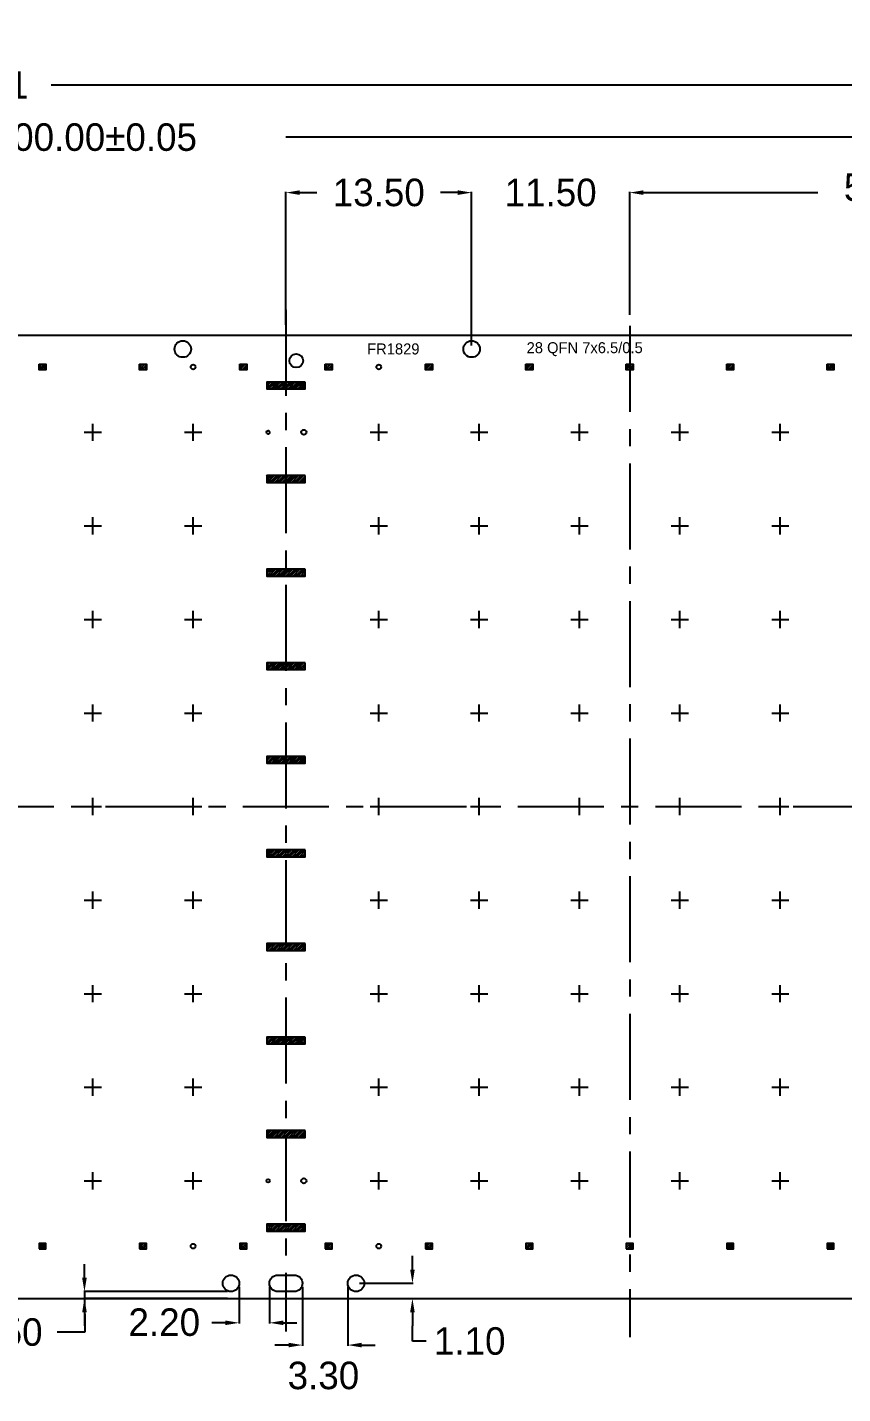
# Model space of a CAD drawing. Extents: x -371 to -96, y -307 to -115.
# Drawn here: x -216.9 to -157.6, y -214.3 to -115 of the extents above; entities that cross this region are included whole.
import ezdxf

# ---------------------------------------------------------------- set-up
doc = ezdxf.new("R2010")
doc.units = 0
doc.header["$LTSCALE"] = 5
doc.header["$MEASUREMENT"] = 0
doc.linetypes.add('CENTER', pattern=[2, 1.25, -0.25, 0.25, -0.25])
doc.layers.get('0').update_dxf_attribs({"linetype": 'CONTINUOUS'})
doc.layers.get('DEFPOINTS').update_dxf_attribs({"linetype": 'CONTINUOUS'})
for name, color, linetype in [('CENTER', 1, 'CENTER'), ('DIM', 3, 'CONTINUOUS'), ('half_bottom', 4, 'CONTINUOUS')]:
    doc.layers.add(name, color=color, linetype=linetype)
doc.dimstyles.get("Standard").update_dxf_attribs({"dimtxt": 0.3, "dimasz": 0.2, "dimexe": 0.05, "dimexo": 0.15, "dimgap": 0.05, "dimtad": 0, "dimtoh": 1, "dimdec": 3, "dimdsep": 46, "dimtxsty": 'STANDARD', "dimcen": 0.5, "dimadec": 0, "dimazin": 0, "dimtfac": 1, "dimtdec": 3, "dimtofl": 0, "dimtmove": 0, "dimatfit": 3, "dimfxl": 1, "dimtolj": 1, "dimtzin": 0, "dimarcsym": 0})
pattern_1 = [(45, (-139.00428, -325.05606), (-0.08838835, 0.08838835), [])]
pattern_2 = [(45, (-131.70428, -325.05606), (-0.08838835, 0.08838835), [])]
pattern_3 = [(45, (-124.40428, -325.05606), (-0.08838835, 0.08838835), [])]
pattern_4 = [(45, (-118.20428, -325.05606), (-0.08838835, 0.08838835), [])]
pattern_5 = [(45, (-110.90428, -325.05606), (-0.08838835, 0.08838835), [])]
pattern_6 = [(45, (-103.60428, -325.05606), (-0.08838835, 0.08838835), [])]
pattern_7 = [(45, (-96.30428, -325.05606), (-0.08838835, 0.08838835), [])]
pattern_8 = [(45, (-89.00428, -325.05606), (-0.08838835, 0.08838835), [])]
pattern_9 = [(45, (-81.70428, -325.05606), (-0.08838835, 0.08838835), [])]

# ---------------------------------------------------------------- blocks, each defined once
blk = doc.blocks.new('*D14')
at = {"layer": 'DEFPOINTS', "color": 0, "linetype": 'Continuous', "transparency": 16777216}
for p in [(-138.476, 295.117), (-138.476, 275.937), (111.524, 275.939)]:
    blk.add_point(p, dxfattribs=at)
at = {"layer": 'DIM', "color": 0, "linetype": 'Continuous', "lineweight": -2, "transparency": 16777216}
for p, q in [((-138.476, 276.187), (-138.476, 295.167)), ((-137.476, 295.117), (-21.809, 295.117)), ((110.524, 295.117), (-5.142, 295.117)), ((111.524, 276.189), (111.524, 295.167))]:
    blk.add_line(p, q, dxfattribs=at)
at = {"layer": 'DIM', "color": 0, "linetype": 'Continuous', "transparency": 16777216}
for points in [[(-137.476, 295.284), (-137.476, 294.951), (-138.476, 295.117)], [(110.524, 295.284), (110.524, 294.951), (111.524, 295.117)]]:
    blk.add_solid(points, dxfattribs=at)
at = {"layer": 'DIM', "color": 0, "linetype": 'Continuous', "transparency": 16777216, "insert": (-13.476, 295.117), "char_height": 2, "attachment_point": 5}
blk.add_mtext('\\A1;250.00%%p0.1', dxfattribs=at)
blk = doc.blocks.new('*D24')
at = {"layer": 'DEFPOINTS', "color": 0, "linetype": 'Continuous', "transparency": 16777216}
for p in [(36.924, 287.309), (36.924, 278.177), (25.424, 275.937)]:
    blk.add_point(p, dxfattribs=at)
at = {"layer": 'DIM', "color": 0, "linetype": 'Continuous', "lineweight": -2, "transparency": 16777216}
for p, q in [((24.424, 287.309), (23.424, 287.309)), ((25.424, 276.187), (25.424, 287.359)), ((36.924, 278.427), (36.924, 287.359)), ((37.924, 287.309), (38.924, 287.309))]:
    blk.add_line(p, q, dxfattribs=at)
at = {"layer": 'DIM', "color": 0, "linetype": 'Continuous', "transparency": 16777216}
for points in [[(24.424, 287.476), (24.424, 287.142), (25.424, 287.309)], [(37.924, 287.476), (37.924, 287.142), (36.924, 287.309)]]:
    blk.add_solid(points, dxfattribs=at)
at = {"layer": 'DIM', "color": 0, "linetype": 'Continuous', "transparency": 16777216, "insert": (31.174, 287.309), "char_height": 2, "attachment_point": 5}
blk.add_mtext('\\A1;11.50', dxfattribs=at)
blk = doc.blocks.new('*D3')
at = {"layer": 'DEFPOINTS', "color": 0, "linetype": 'Continuous', "transparency": 16777216}
for p in [(-2.727, 206.937), (7.924, 207.437), (7.924, 206.937)]:
    blk.add_point(p, dxfattribs=at)
at = {"layer": 'DIM', "color": 0, "linetype": 'Continuous', "lineweight": -2, "transparency": 16777216}
for p, q in [((-2.727, 208.437), (-2.727, 209.437)), ((7.674, 207.437), (-2.777, 207.437)), ((7.674, 206.937), (-2.777, 206.937)), ((-2.727, 207.437), (-2.727, 206.937)), ((-2.727, 207.187), (-2.708, 204.483)), ((-2.727, 205.937), (-2.727, 204.937)), ((-2.708, 204.483), (-4.708, 204.483))]:
    blk.add_line(p, q, dxfattribs=at)
at = {"layer": 'DIM', "color": 0, "linetype": 'Continuous', "transparency": 16777216}
for points in [[(-2.893, 208.437), (-2.56, 208.437), (-2.727, 207.437)], [(-2.893, 205.937), (-2.56, 205.937), (-2.727, 206.937)]]:
    blk.add_solid(points, dxfattribs=at)
at = {"layer": 'DIM', "color": 0, "linetype": 'Continuous', "transparency": 16777216, "insert": (-8.374, 204.483), "char_height": 2, "attachment_point": 5}
blk.add_mtext('\\A1;0.50', dxfattribs=at)
blk = doc.blocks.new('*D12')
at = {"layer": 'DEFPOINTS', "color": 0, "linetype": 'Continuous', "transparency": 16777216}
for p in [(8.524, 208.037), (10.724, 208.037), (8.524, 205.167)]:
    blk.add_point(p, dxfattribs=at)
at = {"layer": 'DIM', "color": 0, "linetype": 'Continuous', "lineweight": -2, "transparency": 16777216}
for p, q in [((8.524, 207.787), (8.524, 205.117)), ((10.724, 207.787), (10.724, 205.117)), ((7.524, 205.167), (6.524, 205.167)), ((11.724, 205.167), (12.724, 205.167))]:
    blk.add_line(p, q, dxfattribs=at)
at = {"layer": 'DIM', "color": 0, "linetype": 'Continuous', "transparency": 16777216}
for points in [[(7.524, 205.334), (7.524, 205.001), (8.524, 205.167)], [(11.724, 205.334), (11.724, 205.001), (10.724, 205.167)]]:
    blk.add_solid(points, dxfattribs=at)
at = {"layer": 'DIM', "color": 0, "linetype": 'Continuous', "transparency": 16777216, "insert": (3.079, 205.201), "char_height": 2, "attachment_point": 5}
blk.add_mtext('\\A1;2.20', dxfattribs=at)
blk = doc.blocks.new('*D11')
at = {"layer": 'DEFPOINTS', "color": 0, "linetype": 'Continuous', "transparency": 16777216}
for p in [(13.124, 208.037), (16.424, 208.037), (16.424, 203.55)]:
    blk.add_point(p, dxfattribs=at)
at = {"layer": 'DIM', "color": 0, "linetype": 'Continuous', "lineweight": -2, "transparency": 16777216}
for p, q in [((13.124, 207.787), (13.124, 203.5)), ((16.424, 207.787), (16.424, 203.5)), ((12.124, 203.55), (11.124, 203.55)), ((17.424, 203.55), (18.424, 203.55))]:
    blk.add_line(p, q, dxfattribs=at)
at = {"layer": 'DIM', "color": 0, "linetype": 'Continuous', "transparency": 16777216}
for points in [[(12.124, 203.716), (12.124, 203.383), (13.124, 203.55)], [(17.424, 203.716), (17.424, 203.383), (16.424, 203.55)]]:
    blk.add_solid(points, dxfattribs=at)
at = {"layer": 'DIM', "color": 0, "linetype": 'Continuous', "transparency": 16777216, "insert": (14.653, 201.329), "char_height": 2, "attachment_point": 5}
blk.add_mtext('\\A1;3.30', dxfattribs=at)
blk = doc.blocks.new('*D13')
at = {"layer": 'DEFPOINTS', "color": 0, "linetype": 'Continuous', "transparency": 16777216}
for p in [(17.024, 208.037), (17.024, 206.937), (21.122, 206.937)]:
    blk.add_point(p, dxfattribs=at)
at = {"layer": 'DIM', "color": 0, "linetype": 'Continuous', "lineweight": -2, "transparency": 16777216}
for p, q in [((21.122, 209.037), (21.122, 210.037)), ((17.274, 208.037), (21.172, 208.037)), ((17.274, 206.937), (21.172, 206.937)), ((21.122, 205.937), (21.122, 204.937)), ((21.122, 203.832), (21.122, 204.937)), ((22.122, 203.832), (21.122, 203.832))]:
    blk.add_line(p, q, dxfattribs=at)
at = {"layer": 'DIM', "color": 0, "linetype": 'Continuous', "transparency": 16777216}
for points in [[(20.955, 209.037), (21.289, 209.037), (21.122, 208.037)], [(20.955, 205.937), (21.289, 205.937), (21.122, 206.937)]]:
    blk.add_solid(points, dxfattribs=at)
at = {"layer": 'DIM', "color": 0, "linetype": 'Continuous', "transparency": 16777216, "insert": (25.289, 203.832), "char_height": 2, "attachment_point": 5}
blk.add_mtext('\\A1;1.10', dxfattribs=at)
blk = doc.blocks.new('*D15')
at = {"layer": 'DEFPOINTS', "color": 0, "linetype": 'Continuous', "transparency": 16777216}
for p in [(-113.076, 291.329), (-113.076, 277.624), (86.924, 277.624)]:
    blk.add_point(p, dxfattribs=at)
at = {"layer": 'DIM', "color": 0, "linetype": 'Continuous', "lineweight": -2, "transparency": 16777216}
for p, q in [((-113.076, 277.874), (-113.076, 291.379)), ((-112.076, 291.329), (-38.076, 291.329)), ((85.924, 291.329), (11.924, 291.329)), ((86.924, 277.874), (86.924, 291.379))]:
    blk.add_line(p, q, dxfattribs=at)
at = {"layer": 'DIM', "color": 0, "linetype": 'Continuous', "transparency": 16777216}
for points in [[(-112.076, 291.496), (-112.076, 291.162), (-113.076, 291.329)], [(85.924, 291.496), (85.924, 291.162), (86.924, 291.329)]]:
    blk.add_solid(points, dxfattribs=at)
at = {"layer": 'DIM', "color": 0, "linetype": 'Continuous', "transparency": 16777216, "insert": (-13.076, 291.329), "char_height": 2, "attachment_point": 5}
blk.add_mtext('\\A1;50.00%%p0.030 x 4 = 200.00%%p0.05', dxfattribs=at)
blk = doc.blocks.new('*D23')
at = {"layer": 'DEFPOINTS', "color": 0, "linetype": 'Continuous', "transparency": 16777216}
for p in [(36.924, 287.309), (36.924, 281.176), (86.924, 281.176)]:
    blk.add_point(p, dxfattribs=at)
at = {"layer": 'DIM', "color": 0, "linetype": 'Continuous', "lineweight": -2, "transparency": 16777216}
for p, q in [((36.924, 281.426), (36.924, 287.359)), ((37.924, 287.309), (50.591, 287.309)), ((85.924, 287.309), (69.258, 287.309)), ((86.924, 281.426), (86.924, 287.359))]:
    blk.add_line(p, q, dxfattribs=at)
at = {"layer": 'DIM', "color": 0, "linetype": 'Continuous', "transparency": 16777216}
for points in [[(37.924, 287.476), (37.924, 287.142), (36.924, 287.309)], [(85.924, 287.476), (85.924, 287.142), (86.924, 287.309)]]:
    blk.add_solid(points, dxfattribs=at)
at = {"layer": 'DIM', "color": 0, "linetype": 'Continuous', "transparency": 16777216, "insert": (59.924, 287.688), "char_height": 2, "attachment_point": 5}
blk.add_mtext('\\A1;50.00%%p0.030', dxfattribs=at)
blk = doc.blocks.new('*D25')
at = {"layer": 'DEFPOINTS', "color": 0, "linetype": 'Continuous', "transparency": 16777216}
for p in [(11.924, 287.309), (11.924, 277.44), (25.424, 275.937)]:
    blk.add_point(p, dxfattribs=at)
at = {"layer": 'DIM', "color": 0, "linetype": 'Continuous', "lineweight": -2, "transparency": 16777216}
for p, q in [((11.924, 277.69), (11.924, 287.359)), ((12.924, 287.309), (14.174, 287.309)), ((24.424, 287.309), (23.174, 287.309)), ((25.424, 276.187), (25.424, 287.359))]:
    blk.add_line(p, q, dxfattribs=at)
at = {"layer": 'DIM', "color": 0, "linetype": 'Continuous', "transparency": 16777216}
for points in [[(12.924, 287.476), (12.924, 287.142), (11.924, 287.309)], [(24.424, 287.476), (24.424, 287.142), (25.424, 287.309)]]:
    blk.add_solid(points, dxfattribs=at)
at = {"layer": 'DIM', "color": 0, "linetype": 'Continuous', "transparency": 16777216, "insert": (18.674, 287.309), "char_height": 2, "attachment_point": 5}
blk.add_mtext('\\A1;13.50', dxfattribs=at)

msp = doc.modelspace()

# ---------------------------------------------------------------- hatches: boundary and pattern name
at = {"layer": 'half_bottom'}
h = msp.add_hatch(dxfattribs=at)
h.set_pattern_fill('ANSI31,_O', color=256)
h.set_pattern_definition(pattern_1)
h.paths.add_polyline_path([(-216.0135, -139.5231), (-215.5135, -139.5231), (-215.5135, -139.9231), (-216.0135, -139.9231)])
h = msp.add_hatch(dxfattribs=at)
h.set_pattern_fill('ANSI31,_O', color=256)
h.set_pattern_definition(pattern_2)
h.paths.add_polyline_path([(-208.7135, -139.5231), (-208.2135, -139.5231), (-208.2135, -139.9231), (-208.7135, -139.9231)])
h = msp.add_hatch(dxfattribs=at)
h.set_pattern_fill('ANSI31,_O', color=256)
h.set_pattern_definition(pattern_3)
h.paths.add_polyline_path([(-201.4135, -139.5231), (-200.9135, -139.5231), (-200.9135, -139.9231), (-201.4135, -139.9231)])
h = msp.add_hatch(dxfattribs=at)
h.set_pattern_fill('ANSI31,_O', color=256)
h.set_pattern_definition(pattern_4)
h.paths.add_polyline_path([(-195.2135, -139.5231), (-194.7135, -139.5231), (-194.7135, -139.9231), (-195.2135, -139.9231)])
h = msp.add_hatch(dxfattribs=at)
h.set_pattern_fill('ANSI31,_O', color=256)
h.set_pattern_definition(pattern_5)
h.paths.add_polyline_path([(-187.9135, -139.5231), (-187.4135, -139.5231), (-187.4135, -139.9231), (-187.9135, -139.9231)])
h = msp.add_hatch(dxfattribs=at)
h.set_pattern_fill('ANSI31,_O', color=256)
h.set_pattern_definition(pattern_6)
h.paths.add_polyline_path([(-180.6135, -139.5231), (-180.1135, -139.5231), (-180.1135, -139.9231), (-180.6135, -139.9231)])
h = msp.add_hatch(dxfattribs=at)
h.set_pattern_fill('ANSI31,_O', color=256)
h.set_pattern_definition(pattern_7)
h.paths.add_polyline_path([(-173.3135, -139.5231), (-172.8135, -139.5231), (-172.8135, -139.9231), (-173.3135, -139.9231)])
h = msp.add_hatch(dxfattribs=at)
h.set_pattern_fill('ANSI31,_O', color=256)
h.set_pattern_definition(pattern_8)
h.paths.add_polyline_path([(-166.0135, -139.5231), (-165.5135, -139.5231), (-165.5135, -139.9231), (-166.0135, -139.9231)])
h = msp.add_hatch(dxfattribs=at)
h.set_pattern_fill('ANSI31,_O', color=256)
h.set_pattern_definition(pattern_9)
h.paths.add_polyline_path([(-158.7135, -139.5231), (-158.2135, -139.5231), (-158.2135, -139.9231), (-158.7135, -139.9231)])
h = msp.add_hatch(dxfattribs=at)
h.set_pattern_fill('ANSI31,_O', color=256)
h.set_pattern_definition([(45, (775.89694, 88.25517), (-0.088388348, 0.088388348), [])])
h.paths.add_polyline_path([(-196.6635, -140.8231), (-199.4635, -140.8231), (-199.4635, -141.3231), (-196.6635, -141.3231)])
h.paths.add_polyline_path([(-196.6635, -147.6231), (-199.4635, -147.6231), (-199.4635, -148.1231), (-196.6635, -148.1231)])
h.paths.add_polyline_path([(-196.6635, -154.4231), (-199.4635, -154.4231), (-199.4635, -154.9231), (-196.6635, -154.9231)])
h.paths.add_polyline_path([(-196.6635, -161.2231), (-199.4635, -161.2231), (-199.4635, -161.7231), (-196.6635, -161.7231)])
h.paths.add_polyline_path([(-196.6635, -168.0231), (-199.4635, -168.0231), (-199.4635, -168.5231), (-196.6635, -168.5231)])
h.paths.add_polyline_path([(-196.6635, -174.8231), (-199.4635, -174.8231), (-199.4635, -175.3231), (-196.6635, -175.3231)])
h.paths.add_polyline_path([(-196.6635, -181.6231), (-199.4635, -181.6231), (-199.4635, -182.1231), (-196.6635, -182.1231)])
h.paths.add_polyline_path([(-196.6635, -188.4231), (-199.4635, -188.4231), (-199.4635, -188.9231), (-196.6635, -188.9231)])
h.paths.add_polyline_path([(-196.6635, -195.2231), (-199.4635, -195.2231), (-199.4635, -195.7231), (-196.6635, -195.7231)])
h.paths.add_polyline_path([(-196.6635, -202.0231), (-199.4635, -202.0231), (-199.4635, -202.5231), (-196.6635, -202.5231)])
h = msp.add_hatch(dxfattribs=at)
h.set_pattern_fill('ANSI31,_O', color=256)
h.set_pattern_definition(pattern_1)
h.paths.add_polyline_path([(-216.0135, -203.8231), (-215.5135, -203.8231), (-215.5135, -203.4231), (-216.0135, -203.4231)])
h = msp.add_hatch(dxfattribs=at)
h.set_pattern_fill('ANSI31,_O', color=256)
h.set_pattern_definition(pattern_2)
h.paths.add_polyline_path([(-208.7135, -203.8231), (-208.2135, -203.8231), (-208.2135, -203.4231), (-208.7135, -203.4231)])
h = msp.add_hatch(dxfattribs=at)
h.set_pattern_fill('ANSI31,_O', color=256)
h.set_pattern_definition(pattern_3)
h.paths.add_polyline_path([(-201.4135, -203.8231), (-200.9135, -203.8231), (-200.9135, -203.4231), (-201.4135, -203.4231)])
h = msp.add_hatch(dxfattribs=at)
h.set_pattern_fill('ANSI31,_O', color=256)
h.set_pattern_definition(pattern_4)
h.paths.add_polyline_path([(-195.2135, -203.8231), (-194.7135, -203.8231), (-194.7135, -203.4231), (-195.2135, -203.4231)])
h = msp.add_hatch(dxfattribs=at)
h.set_pattern_fill('ANSI31,_O', color=256)
h.set_pattern_definition(pattern_5)
h.paths.add_polyline_path([(-187.9135, -203.8231), (-187.4135, -203.8231), (-187.4135, -203.4231), (-187.9135, -203.4231)])
h = msp.add_hatch(dxfattribs=at)
h.set_pattern_fill('ANSI31,_O', color=256)
h.set_pattern_definition(pattern_6)
h.paths.add_polyline_path([(-180.6135, -203.8231), (-180.1135, -203.8231), (-180.1135, -203.4231), (-180.6135, -203.4231)])
h = msp.add_hatch(dxfattribs=at)
h.set_pattern_fill('ANSI31,_O', color=256)
h.set_pattern_definition(pattern_7)
h.paths.add_polyline_path([(-173.3135, -203.8231), (-172.8135, -203.8231), (-172.8135, -203.4231), (-173.3135, -203.4231)])
h = msp.add_hatch(dxfattribs=at)
h.set_pattern_fill('ANSI31,_O', color=256)
h.set_pattern_definition(pattern_8)
h.paths.add_polyline_path([(-166.0135, -203.8231), (-165.5135, -203.8231), (-165.5135, -203.4231), (-166.0135, -203.4231)])
h = msp.add_hatch(dxfattribs=at)
h.set_pattern_fill('ANSI31,_O', color=256)
h.set_pattern_definition(pattern_9)
h.paths.add_polyline_path([(-158.7135, -203.8231), (-158.2135, -203.8231), (-158.2135, -203.4231), (-158.7135, -203.4231)])

# ---------------------------------------------------------------- linework, layer by layer
for p, q in [((-347.4635, -137.4231), (-99.4622, -137.4231)), ((-346.667, -207.4231), (-99.4599, -207.4231))]:
    msp.add_line(p, q)
msp.add_lwpolyline([(-197.4635, -205.7231, -1), (-197.4635, -206.9231), (-198.6635, -206.9231, -1), (-198.6635, -205.7231)], format="xyb", close=True)
for centre, radius in [((-205.5635, -138.4231), 0.6), ((-184.5635, -138.4231), 0.6), ((-197.3135, -139.2731), 0.5), ((-204.8135, -139.7231), 0.175), ((-191.3135, -139.7231), 0.175), ((-199.3635, -144.4731), 0.125), ((-199.3635, -144.4731), 0.125), ((-196.7635, -144.4731), 0.185), ((-199.3635, -198.8731), 0.125), ((-199.3635, -198.8731), 0.125), ((-196.7635, -198.8731), 0.185), ((-204.8135, -203.6231), 0.175), ((-191.3135, -203.6231), 0.175), ((-202.0635, -206.3231), 0.6), ((-192.9635, -206.3231), 0.6)]:
    msp.add_circle(centre, radius)
at = {"layer": 'CENTER'}
for p, q in [((-198.0635, -135.5604), (-198.0635, -209.8238)), ((-198.0635, -135.5604), (-198.0635, -209.8238)), ((-173.0635, -136.7364), (-173.0635, -210.2253)), ((-173.0635, -136.7364), (-173.0635, -210.2253)), ((-212.1135, -145.1005), (-212.1135, -143.8458)), ((-204.8135, -145.1005), (-204.8135, -143.8458)), ((-191.3135, -145.1005), (-191.3135, -143.8458)), ((-184.0135, -145.1005), (-184.0135, -143.8458)), ((-176.7135, -145.1005), (-176.7135, -143.8458)), ((-169.4135, -145.1005), (-169.4135, -143.8458)), ((-162.1135, -145.1005), (-162.1135, -143.8458)), ((-212.7408, -144.4731), (-211.4861, -144.4731)), ((-205.4408, -144.4731), (-204.1861, -144.4731)), ((-191.9408, -144.4731), (-190.6861, -144.4731)), ((-184.6408, -144.4731), (-183.3861, -144.4731)), ((-177.3408, -144.4731), (-176.0861, -144.4731)), ((-170.0408, -144.4731), (-168.7861, -144.4731)), ((-162.7408, -144.4731), (-161.4861, -144.4731)), ((-212.1135, -151.9005), (-212.1135, -150.6458)), ((-204.8135, -151.9005), (-204.8135, -150.6458)), ((-191.3135, -151.9005), (-191.3135, -150.6458)), ((-184.0135, -151.9005), (-184.0135, -150.6458)), ((-176.7135, -151.9005), (-176.7135, -150.6458)), ((-169.4135, -151.9005), (-169.4135, -150.6458)), ((-162.1135, -151.9005), (-162.1135, -150.6458)), ((-212.7408, -151.2731), (-211.4861, -151.2731)), ((-205.4408, -151.2731), (-204.1861, -151.2731)), ((-191.9408, -151.2731), (-190.6861, -151.2731)), ((-184.6408, -151.2731), (-183.3861, -151.2731)), ((-177.3408, -151.2731), (-176.0861, -151.2731)), ((-170.0408, -151.2731), (-168.7861, -151.2731)), ((-162.7408, -151.2731), (-161.4861, -151.2731)), ((-212.1135, -158.7005), (-212.1135, -157.4458)), ((-204.8135, -158.7005), (-204.8135, -157.4458)), ((-191.3135, -158.7005), (-191.3135, -157.4458)), ((-184.0135, -158.7005), (-184.0135, -157.4458)), ((-176.7135, -158.7005), (-176.7135, -157.4458)), ((-169.4135, -158.7005), (-169.4135, -157.4458)), ((-162.1135, -158.7005), (-162.1135, -157.4458)), ((-212.7408, -158.0731), (-211.4861, -158.0731)), ((-205.4408, -158.0731), (-204.1861, -158.0731)), ((-191.9408, -158.0731), (-190.6861, -158.0731)), ((-184.6408, -158.0731), (-183.3861, -158.0731)), ((-177.3408, -158.0731), (-176.0861, -158.0731)), ((-170.0408, -158.0731), (-168.7861, -158.0731)), ((-162.7408, -158.0731), (-161.4861, -158.0731)), ((-212.1135, -165.5005), (-212.1135, -164.2458)), ((-204.8135, -165.5005), (-204.8135, -164.2458)), ((-191.3135, -165.5005), (-191.3135, -164.2458)), ((-184.0135, -165.5005), (-184.0135, -164.2458)), ((-176.7135, -165.5005), (-176.7135, -164.2458)), ((-169.4135, -165.5005), (-169.4135, -164.2458)), ((-162.1135, -165.5005), (-162.1135, -164.2458)), ((-212.7408, -164.8731), (-211.4861, -164.8731)), ((-205.4408, -164.8731), (-204.1861, -164.8731)), ((-191.9408, -164.8731), (-190.6861, -164.8731)), ((-184.6408, -164.8731), (-183.3861, -164.8731)), ((-177.3408, -164.8731), (-176.0861, -164.8731)), ((-170.0408, -164.8731), (-168.7861, -164.8731)), ((-162.7408, -164.8731), (-161.4861, -164.8731)), ((-251.1889, -171.6731), (-197.1659, -171.6731)), ((-251.1889, -171.6731), (-197.1659, -171.6731)), ((-212.7408, -171.6731), (-211.4861, -171.6731)), ((-212.1135, -172.3005), (-212.1135, -171.0458)), ((-205.4408, -171.6731), (-204.1861, -171.6731)), ((-204.8135, -172.3005), (-204.8135, -171.0458)), ((-201.1889, -171.6731), (-147.1659, -171.6731)), ((-201.1889, -171.6731), (-147.1659, -171.6731)), ((-191.9408, -171.6731), (-190.6861, -171.6731)), ((-191.3135, -172.3005), (-191.3135, -171.0458)), ((-184.6408, -171.6731), (-183.3861, -171.6731)), ((-184.0135, -172.3005), (-184.0135, -171.0458)), ((-177.3408, -171.6731), (-176.0861, -171.6731)), ((-176.7135, -172.3005), (-176.7135, -171.0458)), ((-170.0408, -171.6731), (-168.7861, -171.6731)), ((-169.4135, -172.3005), (-169.4135, -171.0458)), ((-162.7408, -171.6731), (-161.4861, -171.6731)), ((-162.1135, -172.3005), (-162.1135, -171.0458)), ((-212.7408, -178.4731), (-211.4861, -178.4731)), ((-212.1135, -179.1005), (-212.1135, -177.8458)), ((-205.4408, -178.4731), (-204.1861, -178.4731)), ((-204.8135, -179.1005), (-204.8135, -177.8458)), ((-191.9408, -178.4731), (-190.6861, -178.4731)), ((-191.3135, -179.1005), (-191.3135, -177.8458)), ((-184.6408, -178.4731), (-183.3861, -178.4731)), ((-184.0135, -179.1005), (-184.0135, -177.8458)), ((-177.3408, -178.4731), (-176.0861, -178.4731)), ((-176.7135, -179.1005), (-176.7135, -177.8458)), ((-170.0408, -178.4731), (-168.7861, -178.4731)), ((-169.4135, -179.1005), (-169.4135, -177.8458)), ((-162.7408, -178.4731), (-161.4861, -178.4731)), ((-162.1135, -179.1005), (-162.1135, -177.8458)), ((-212.1135, -185.9005), (-212.1135, -184.6458)), ((-204.8135, -185.9005), (-204.8135, -184.6458)), ((-191.3135, -185.9005), (-191.3135, -184.6458)), ((-184.0135, -185.9005), (-184.0135, -184.6458)), ((-176.7135, -185.9005), (-176.7135, -184.6458)), ((-169.4135, -185.9005), (-169.4135, -184.6458)), ((-162.1135, -185.9005), (-162.1135, -184.6458)), ((-212.7408, -185.2731), (-211.4861, -185.2731)), ((-205.4408, -185.2731), (-204.1861, -185.2731)), ((-191.9408, -185.2731), (-190.6861, -185.2731)), ((-184.6408, -185.2731), (-183.3861, -185.2731)), ((-177.3408, -185.2731), (-176.0861, -185.2731)), ((-170.0408, -185.2731), (-168.7861, -185.2731)), ((-162.7408, -185.2731), (-161.4861, -185.2731)), ((-212.1135, -192.7005), (-212.1135, -191.4458)), ((-204.8135, -192.7005), (-204.8135, -191.4458)), ((-191.3135, -192.7005), (-191.3135, -191.4458)), ((-184.0135, -192.7005), (-184.0135, -191.4458)), ((-176.7135, -192.7005), (-176.7135, -191.4458)), ((-169.4135, -192.7005), (-169.4135, -191.4458)), ((-162.1135, -192.7005), (-162.1135, -191.4458)), ((-212.7408, -192.0731), (-211.4861, -192.0731)), ((-205.4408, -192.0731), (-204.1861, -192.0731)), ((-191.9408, -192.0731), (-190.6861, -192.0731)), ((-184.6408, -192.0731), (-183.3861, -192.0731)), ((-177.3408, -192.0731), (-176.0861, -192.0731)), ((-170.0408, -192.0731), (-168.7861, -192.0731)), ((-162.7408, -192.0731), (-161.4861, -192.0731)), ((-212.1135, -199.5005), (-212.1135, -198.2458)), ((-204.8135, -199.5005), (-204.8135, -198.2458)), ((-191.3135, -199.5005), (-191.3135, -198.2458)), ((-184.0135, -199.5005), (-184.0135, -198.2458)), ((-176.7135, -199.5005), (-176.7135, -198.2458)), ((-169.4135, -199.5005), (-169.4135, -198.2458)), ((-162.1135, -199.5005), (-162.1135, -198.2458)), ((-212.7408, -198.8731), (-211.4861, -198.8731)), ((-205.4408, -198.8731), (-204.1861, -198.8731)), ((-191.9408, -198.8731), (-190.6861, -198.8731)), ((-184.6408, -198.8731), (-183.3861, -198.8731)), ((-177.3408, -198.8731), (-176.0861, -198.8731)), ((-170.0408, -198.8731), (-168.7861, -198.8731)), ((-162.7408, -198.8731), (-161.4861, -198.8731))]:
    msp.add_line(p, q, dxfattribs=at)
at = {"layer": 'half_bottom'}
for points in [[(-216.0135, -139.5231), (-215.5135, -139.5231), (-215.5135, -139.9231), (-216.0135, -139.9231)], [(-208.7135, -139.5231), (-208.2135, -139.5231), (-208.2135, -139.9231), (-208.7135, -139.9231)], [(-201.4135, -139.5231), (-200.9135, -139.5231), (-200.9135, -139.9231), (-201.4135, -139.9231)], [(-195.2135, -139.5231), (-194.7135, -139.5231), (-194.7135, -139.9231), (-195.2135, -139.9231)], [(-187.9135, -139.5231), (-187.4135, -139.5231), (-187.4135, -139.9231), (-187.9135, -139.9231)], [(-180.6135, -139.5231), (-180.1135, -139.5231), (-180.1135, -139.9231), (-180.6135, -139.9231)], [(-173.3135, -139.5231), (-172.8135, -139.5231), (-172.8135, -139.9231), (-173.3135, -139.9231)], [(-166.0135, -139.5231), (-165.5135, -139.5231), (-165.5135, -139.9231), (-166.0135, -139.9231)], [(-158.7135, -139.5231), (-158.2135, -139.5231), (-158.2135, -139.9231), (-158.7135, -139.9231)], [(-196.6635, -140.8231), (-199.4635, -140.8231), (-199.4635, -141.3231), (-196.6635, -141.3231)], [(-196.6635, -147.6231), (-199.4635, -147.6231), (-199.4635, -148.1231), (-196.6635, -148.1231)], [(-196.6635, -154.4231), (-199.4635, -154.4231), (-199.4635, -154.9231), (-196.6635, -154.9231)], [(-196.6635, -161.2231), (-199.4635, -161.2231), (-199.4635, -161.7231), (-196.6635, -161.7231)], [(-196.6635, -168.0231), (-199.4635, -168.0231), (-199.4635, -168.5231), (-196.6635, -168.5231)], [(-196.6635, -174.8231), (-199.4635, -174.8231), (-199.4635, -175.3231), (-196.6635, -175.3231)], [(-196.6635, -181.6231), (-199.4635, -181.6231), (-199.4635, -182.1231), (-196.6635, -182.1231)], [(-196.6635, -188.4231), (-199.4635, -188.4231), (-199.4635, -188.9231), (-196.6635, -188.9231)], [(-196.6635, -195.2231), (-199.4635, -195.2231), (-199.4635, -195.7231), (-196.6635, -195.7231)], [(-196.6635, -202.0231), (-199.4635, -202.0231), (-199.4635, -202.5231), (-196.6635, -202.5231)], [(-216.0135, -203.8231), (-215.5135, -203.8231), (-215.5135, -203.4231), (-216.0135, -203.4231)], [(-208.7135, -203.8231), (-208.2135, -203.8231), (-208.2135, -203.4231), (-208.7135, -203.4231)], [(-201.4135, -203.8231), (-200.9135, -203.8231), (-200.9135, -203.4231), (-201.4135, -203.4231)], [(-195.2135, -203.8231), (-194.7135, -203.8231), (-194.7135, -203.4231), (-195.2135, -203.4231)], [(-187.9135, -203.8231), (-187.4135, -203.8231), (-187.4135, -203.4231), (-187.9135, -203.4231)], [(-180.6135, -203.8231), (-180.1135, -203.8231), (-180.1135, -203.4231), (-180.6135, -203.4231)], [(-173.3135, -203.8231), (-172.8135, -203.8231), (-172.8135, -203.4231), (-173.3135, -203.4231)], [(-166.0135, -203.8231), (-165.5135, -203.8231), (-165.5135, -203.4231), (-166.0135, -203.4231)], [(-158.7135, -203.8231), (-158.2135, -203.8231), (-158.2135, -203.4231), (-158.7135, -203.4231)]]:
    msp.add_lwpolyline(points, close=True, dxfattribs=at)

# ---------------------------------------------------------------- texts
at = {"linetype": 'Continuous'}
for s, p in [('FR1829', (-192.1576, -138.8123)), ('28 QFN 7x6.5/0.5', (-180.561, -138.7231))]:
    msp.add_text(s, height=0.8, dxfattribs=at).set_placement(p)

# ---------------------------------------------------------------- dimensions: what is measured, and where the dimension line sits
at = {"layer": 'DIM', "linetype": 'Continuous'}
for base, p1, p2, text, override, picture, middle in [((-323.0635, -123.0314), (-123.0635, -136.7364), (-323.0635, -136.7364), '50.00%%p0.030 x 4 = <>.00%%p0.05', {"dimtxt": 2, "dimasz": 1, "dimexo": 0.25, "dimgap": 1, "dimtmove": 1}, '*D15', (-223.0635, -123.0314)), ((-348.4635, -119.2432), (-98.4635, -138.4219), (-348.4635, -138.4231), '<>.00%%p0.1', {"dimtxt": 2, "dimasz": 1, "dimexo": 0.25, "dimgap": 1, "dimtmove": 1}, '*D14', (-223.4635, -119.2432)), ((-198.0635, -127.0515), (-184.5635, -138.4231), (-198.0635, -136.92), '<>0', {"dimtxt": 2, "dimasz": 1, "dimexo": 0.25, "dimgap": 1, "dimtmove": 2}, '*D25', (-191.3135, -127.0515)), ((-173.0635, -127.0515), (-184.5635, -138.4231), (-173.0635, -136.1833), '<>0', {"dimtxt": 2, "dimasz": 1, "dimexo": 0.25, "dimgap": 1, "dimtmove": 2}, '*D24', (-178.8135, -127.0515))]:
    dim = msp.add_linear_dim(base=base, p1=p1, p2=p2, angle=180, text=text, dimstyle='STANDARD', override=override, dxfattribs=at)
    dim.commit()
    dim.dimension.update_dxf_attribs({"geometry": picture, "text_midpoint": middle, "insert": (-209.9878, -414.3604)})
for base, p1, p2, angle, text, override, picture, middle in [((-173.0635, -127.0515), (-123.0635, -133.1846), (-173.0635, -133.1846), 180, '<>.00%%p0.030', {"dimtxt": 2, "dimasz": 1, "dimexo": 0.25, "dimgap": 1, "dimtmove": 1}, '*D23', (-150.0635, -126.6728)), ((-188.8657, -207.4231), (-192.9635, -206.3231), (-192.9635, -207.4231), 270, '<>0', {"dimtxt": 2, "dimasz": 1, "dimexo": 0.25, "dimgap": 1, "dimtmove": 1}, '*D13', (-188.0889, -210.5283)), ((-212.7146, -207.4231), (-202.0635, -206.9231), (-202.0635, -207.4231), 270, '<>0', {"dimtxt": 2, "dimasz": 1, "dimexo": 0.25, "dimgap": 1, "dimtmove": 1}, '*D3', (-215.6955, -209.877)), ((-201.4635, -209.193), (-199.2635, -206.3231), (-201.4635, -206.3231), 180, '<>0', {"dimtxt": 2, "dimasz": 1, "dimexo": 0.25, "dimgap": 1, "dimtmove": 2}, '*D12', (-206.909, -209.1599)), ((-193.5635, -210.8107), (-196.8635, -206.3231), (-193.5635, -206.3231), 180, '<>0', {"dimtxt": 2, "dimasz": 1, "dimexo": 0.25, "dimgap": 1, "dimtmove": 2}, '*D11', (-195.335, -213.0312))]:
    dim = msp.add_linear_dim(base=base, p1=p1, p2=p2, angle=angle, text=text, dimstyle='STANDARD', override=override, dxfattribs=at)
    dim.commit()
    dim.dimension.update_dxf_attribs({"geometry": picture, "text_midpoint": middle, "dimtype": 128, "insert": (-209.9878, -414.3604)})

doc.saveas('drawing.dxf')
